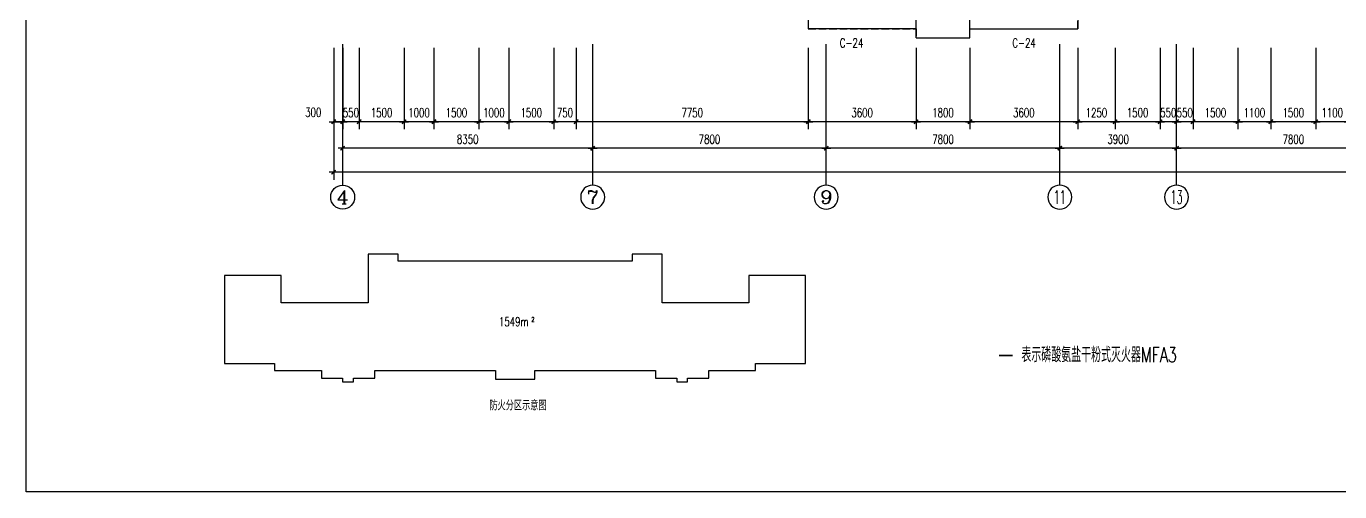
# Model space of a CAD drawing. Extents: x 816818 to 2098601, y 59070 to 390605.
# Drawn here: x 978483 to 1022350, y 138712 to 154240 of the extents above; entities that cross this region are included whole.
import ezdxf
from ezdxf.enums import TextEntityAlignment as Align

# ---------------------------------------------------------------- set-up
doc = ezdxf.new("R2010")
doc.units = 0
doc.header["$LTSCALE"] = 1000
doc.header["$MEASUREMENT"] = 0
doc.linetypes.add('DASH', pattern=[0.35, 0.25, -0.1])
doc.layers.get('0').update_dxf_attribs({"linetype": 'CONTINUOUS'})
doc.layers.get('DEFPOINTS').update_dxf_attribs({"linetype": 'CONTINUOUS'})
for name, color, linetype in [('AXIS', 3, 'CONTINUOUS'), ('AXIS_TEXT', 7, 'CONTINUOUS'), ('MCB', 30, 'CONTINUOUS'), ('PUB_TEXT', 7, 'CONTINUOUS'), ('WALL', 255, 'CONTINUOUS'), ('WINDOW', 2, 'CONTINUOUS'), ('和面积', 6, 'DASH')]:
    doc.layers.add(name, color=color, linetype=linetype)
doc.styles.add('_HZTXT', font='romans.shx', dxfattribs={"width": 0.7, "bigfont": 'z.shx'})
doc.styles.add('COMPLEX', font='COMPLEX')
doc.styles.add('DIM_FONT', font='SIMPLEX.shx', dxfattribs={"width": 0.7})
doc.styles.add('HZ', font='romans.shx', dxfattribs={"bigfont": 'z.shx'})
doc.styles.add('Z', font='romans', dxfattribs={"width": 0.8, "bigfont": 'z'})
doc.dimstyles.new('AXIS', dxfattribs={"dimtxt": 300, "dimasz": 1, "dimexe": 250, "dimexo": 300, "dimgap": 150, "dimtad": 1, "dimdec": 0, "dimzin": 0, "dimdsep": 46, "dimtxsty": 'DIM_FONT', "dimblk": '_DIMX', "dimcen": 2.5, "dimse1": 1, "dimse2": 1, "dimclrt": 7, "dimadec": 0, "dimazin": 0, "dimtfac": 1, "dimtdec": 0, "dimtix": 1, "dimtmove": 2, "dimatfit": 3, "dimldrblk": '_DIMX', "dimfxl": 1, "dimarcsym": 0})
doc.dimstyles.new('DIMA', dxfattribs={"dimtxt": 300, "dimasz": 1, "dimexe": 250, "dimexo": 300, "dimgap": 150, "dimtad": 1, "dimdec": 0, "dimzin": 0, "dimdsep": 46, "dimtxsty": 'DIM_FONT', "dimblk": '_DIMX', "dimcen": 2.5, "dimse1": 1, "dimclrt": 7, "dimadec": 0, "dimazin": 0, "dimtfac": 1, "dimtdec": 0, "dimtix": 1, "dimtmove": 2, "dimatfit": 3, "dimldrblk": '_DIMX', "dimfxl": 1, "dimarcsym": 0})
doc.dimstyles.new('DIMB', dxfattribs={"dimtxt": 300, "dimasz": 1, "dimexe": 250, "dimexo": 300, "dimgap": 150, "dimtad": 1, "dimdec": 0, "dimzin": 0, "dimdsep": 46, "dimtxsty": 'DIM_FONT', "dimblk": '_DIMX', "dimcen": 2.5, "dimse2": 1, "dimclrt": 7, "dimadec": 0, "dimazin": 0, "dimtfac": 1, "dimtdec": 0, "dimtix": 1, "dimtmove": 2, "dimatfit": 3, "dimldrblk": '_DIMX', "dimfxl": 1, "dimarcsym": 0})
doc.dimstyles.new('DIMN', dxfattribs={"dimtxt": 300, "dimasz": 1, "dimexe": 250, "dimexo": 300, "dimgap": 150, "dimtad": 1, "dimdec": 0, "dimzin": 0, "dimdsep": 46, "dimtxsty": 'DIM_FONT', "dimblk": '_DIMX', "dimcen": 2.5, "dimclrt": 7, "dimadec": 0, "dimazin": 0, "dimtfac": 1, "dimtdec": 0, "dimtix": 1, "dimtmove": 2, "dimatfit": 3, "dimldrblk": '_DIMX', "dimfxl": 1, "dimarcsym": 0})

# ---------------------------------------------------------------- blocks, each defined once
blk = doc.blocks.new('_AXISO')
blk.add_circle((0, 0), 0.5)
at = {"layer": 'AXIS_TEXT', "style": 'COMPLEX', "width": 1.041667}
blk.add_attdef('A', text='', height=0.56, dxfattribs=at).set_placement((-0.25, -0.28), (0.25, -0.28), align=Align.FIT)
blk = doc.blocks.new('_DIMX')
blk.add_line((-150, 0), (150, 0))
at = {"const_width": 50}
blk.add_lwpolyline([(-70, -70), (70, 70)], dxfattribs=at)
blk = doc.blocks.new('*D1100')
at = {"layer": 'AXIS', "color": 0, "lineweight": -2}
blk.add_line((1024700, 150171), (1016902, 150171), dxfattribs=at)
at = {"layer": 'DEFPOINTS', "color": 0}
for p in [(1016901, 153645), (1024701, 153645), (1016901, 150171)]:
    blk.add_point(p, dxfattribs=at)
at = {"layer": 'AXIS', "color": 0, "lineweight": -2, "rotation": 180}
blk.add_blockref('_DIMX', (1016901, 150171), dxfattribs=at)
at = {"layer": 'AXIS', "color": 0, "lineweight": -2}
blk.add_blockref('_DIMX', (1024701, 150171), dxfattribs=at)
at = {"layer": 'AXIS', "color": 7, "insert": (1020801, 150471), "char_height": 300, "attachment_point": 5, "style": 'DIM_FONT'}
blk.add_mtext('7800', dxfattribs=at)
blk = doc.blocks.new('*D1101')
at = {"layer": 'AXIS', "color": 0, "lineweight": -2}
blk.add_line((1016900, 150171), (1013002, 150171), dxfattribs=at)
at = {"layer": 'DEFPOINTS', "color": 0}
for p in [(1013001, 153645), (1016901, 153645), (1013001, 150171)]:
    blk.add_point(p, dxfattribs=at)
at = {"layer": 'AXIS', "color": 0, "lineweight": -2, "rotation": 180}
blk.add_blockref('_DIMX', (1013001, 150171), dxfattribs=at)
at = {"layer": 'AXIS', "color": 0, "lineweight": -2}
blk.add_blockref('_DIMX', (1016901, 150171), dxfattribs=at)
at = {"layer": 'AXIS', "color": 7, "insert": (1014951, 150471), "char_height": 300, "attachment_point": 5, "style": 'DIM_FONT'}
blk.add_mtext('3900', dxfattribs=at)
blk = doc.blocks.new('*D1102')
at = {"layer": 'AXIS', "color": 0, "lineweight": -2}
blk.add_line((1013000, 150171), (1005202, 150171), dxfattribs=at)
at = {"layer": 'DEFPOINTS', "color": 0}
for p in [(1005201, 153645), (1013001, 153645), (1005201, 150171)]:
    blk.add_point(p, dxfattribs=at)
at = {"layer": 'AXIS', "color": 0, "lineweight": -2, "rotation": 180}
blk.add_blockref('_DIMX', (1005201, 150171), dxfattribs=at)
at = {"layer": 'AXIS', "color": 0, "lineweight": -2}
blk.add_blockref('_DIMX', (1013001, 150171), dxfattribs=at)
at = {"layer": 'AXIS', "color": 7, "insert": (1009101, 150471), "char_height": 300, "attachment_point": 5, "style": 'DIM_FONT'}
blk.add_mtext('7800', dxfattribs=at)
blk = doc.blocks.new('*D1103')
at = {"layer": 'AXIS', "color": 0, "lineweight": -2}
blk.add_line((1005200, 150171), (997402, 150171), dxfattribs=at)
at = {"layer": 'DEFPOINTS', "color": 0}
for p in [(997401, 153645), (1005201, 153645), (997401, 150171)]:
    blk.add_point(p, dxfattribs=at)
at = {"layer": 'AXIS', "color": 0, "lineweight": -2, "rotation": 180}
blk.add_blockref('_DIMX', (997401, 150171), dxfattribs=at)
at = {"layer": 'AXIS', "color": 0, "lineweight": -2}
blk.add_blockref('_DIMX', (1005201, 150171), dxfattribs=at)
at = {"layer": 'AXIS', "color": 7, "insert": (1001301, 150471), "char_height": 300, "attachment_point": 5, "style": 'DIM_FONT'}
blk.add_mtext('7800', dxfattribs=at)
blk = doc.blocks.new('*D1104')
at = {"layer": 'AXIS', "color": 0, "lineweight": -2}
blk.add_line((997400, 150171), (989052, 150171), dxfattribs=at)
at = {"layer": 'DEFPOINTS', "color": 0}
for p in [(989051, 153645), (997401, 153645), (989051, 150171)]:
    blk.add_point(p, dxfattribs=at)
at = {"layer": 'AXIS', "color": 0, "lineweight": -2, "rotation": 180}
blk.add_blockref('_DIMX', (989051, 150171), dxfattribs=at)
at = {"layer": 'AXIS', "color": 0, "lineweight": -2}
blk.add_blockref('_DIMX', (997401, 150171), dxfattribs=at)
at = {"layer": 'AXIS', "color": 7, "insert": (993226, 150471), "char_height": 300, "attachment_point": 5, "style": 'DIM_FONT'}
blk.add_mtext('8350', dxfattribs=at)
blk = doc.blocks.new('*D1105')
at = {"layer": 'AXIS', "color": 0, "lineweight": -2}
for p, q in [((988750, 153345), (988750, 149121)), ((1085250, 153345), (1085250, 149121)), ((1085249, 149371), (988751, 149371))]:
    blk.add_line(p, q, dxfattribs=at)
at = {"layer": 'DEFPOINTS', "color": 0}
for p in [(988750, 153645), (1085250, 153645), (988750, 149371)]:
    blk.add_point(p, dxfattribs=at)
at = {"layer": 'AXIS', "color": 0, "lineweight": -2, "rotation": 180}
blk.add_blockref('_DIMX', (988750, 149371), dxfattribs=at)
at = {"layer": 'AXIS', "color": 0, "lineweight": -2}
blk.add_blockref('_DIMX', (1085250, 149371), dxfattribs=at)
at = {"layer": 'AXIS', "color": 7, "insert": (1037000, 149671), "char_height": 300, "attachment_point": 5, "style": 'DIM_FONT'}
blk.add_mtext('96500', dxfattribs=at)
blk = doc.blocks.new('*D1108')
at = {"layer": 'AXIS', "color": 0, "lineweight": -2}
for p, q in [((1010000, 153522), (1010000, 150807)), ((1013601, 153522), (1013601, 150807)), ((1013600, 151057), (1010001, 151057))]:
    blk.add_line(p, q, dxfattribs=at)
at = {"layer": 'DEFPOINTS', "color": 0}
for p in [(1010000, 153822), (1013601, 153822), (1010000, 151057)]:
    blk.add_point(p, dxfattribs=at)
at = {"layer": 'AXIS', "color": 0, "lineweight": -2, "rotation": 180}
blk.add_blockref('_DIMX', (1010000, 151057), dxfattribs=at)
at = {"layer": 'AXIS', "color": 0, "lineweight": -2}
blk.add_blockref('_DIMX', (1013601, 151057), dxfattribs=at)
at = {"layer": 'AXIS', "color": 7, "insert": (1011800, 151357), "char_height": 300, "attachment_point": 5, "style": 'DIM_FONT'}
blk.add_mtext('3600', dxfattribs=at)
blk = doc.blocks.new('*D1109')
at = {"layer": 'AXIS', "color": 0, "lineweight": -2}
for p, q in [((1008200, 153522), (1008200, 150807)), ((1010000, 153522), (1010000, 150807)), ((1009999, 151057), (1008201, 151057))]:
    blk.add_line(p, q, dxfattribs=at)
at = {"layer": 'DEFPOINTS', "color": 0}
for p in [(1008200, 153822), (1010000, 153822), (1008200, 151057)]:
    blk.add_point(p, dxfattribs=at)
at = {"layer": 'AXIS', "color": 0, "lineweight": -2, "rotation": 180}
blk.add_blockref('_DIMX', (1008200, 151057), dxfattribs=at)
at = {"layer": 'AXIS', "color": 0, "lineweight": -2}
blk.add_blockref('_DIMX', (1010000, 151057), dxfattribs=at)
at = {"layer": 'AXIS', "color": 7, "insert": (1009100, 151357), "char_height": 300, "attachment_point": 5, "style": 'DIM_FONT'}
blk.add_mtext('1800', dxfattribs=at)
blk = doc.blocks.new('*D1110')
at = {"layer": 'AXIS', "color": 0, "lineweight": -2}
for p, q in [((1004600, 153522), (1004600, 150807)), ((1008200, 153522), (1008200, 150807)), ((1008199, 151057), (1004601, 151057))]:
    blk.add_line(p, q, dxfattribs=at)
at = {"layer": 'DEFPOINTS', "color": 0}
for p in [(1004600, 153822), (1008200, 153822), (1004600, 151057)]:
    blk.add_point(p, dxfattribs=at)
at = {"layer": 'AXIS', "color": 0, "lineweight": -2, "rotation": 180}
blk.add_blockref('_DIMX', (1004600, 151057), dxfattribs=at)
at = {"layer": 'AXIS', "color": 0, "lineweight": -2}
blk.add_blockref('_DIMX', (1008200, 151057), dxfattribs=at)
at = {"layer": 'AXIS', "color": 7, "insert": (1006400, 151357), "char_height": 300, "attachment_point": 5, "style": 'DIM_FONT'}
blk.add_mtext('3600', dxfattribs=at)
blk = doc.blocks.new('*D1111')
at = {"layer": 'AXIS', "color": 0, "lineweight": -2}
for p, q in [((996100, 153522), (996100, 150807)), ((996850, 153522), (996850, 150807)), ((996099, 151057), (996098, 151057)), ((996850, 151057), (996100, 151057)), ((996851, 151057), (996852, 151057))]:
    blk.add_line(p, q, dxfattribs=at)
at = {"layer": 'DEFPOINTS', "color": 0}
for p in [(996100, 153822), (996850, 153822), (996100, 151057)]:
    blk.add_point(p, dxfattribs=at)
at = {"layer": 'AXIS', "color": 0, "lineweight": -2}
blk.add_blockref('_DIMX', (996100, 151057), dxfattribs=at)
at = {"layer": 'AXIS', "color": 0, "lineweight": -2, "rotation": 180}
blk.add_blockref('_DIMX', (996850, 151057), dxfattribs=at)
at = {"layer": 'AXIS', "color": 7, "insert": (996475, 151357), "char_height": 300, "attachment_point": 5, "style": 'DIM_FONT'}
blk.add_mtext('750', dxfattribs=at)
blk = doc.blocks.new('*D1112')
at = {"layer": 'AXIS', "color": 0, "lineweight": -2}
for p, q in [((989601, 153522), (989601, 150807)), ((991100, 153522), (991100, 150807)), ((991099, 151057), (989602, 151057))]:
    blk.add_line(p, q, dxfattribs=at)
at = {"layer": 'DEFPOINTS', "color": 0}
for p in [(989601, 153822), (991100, 153822), (989601, 151057)]:
    blk.add_point(p, dxfattribs=at)
at = {"layer": 'AXIS', "color": 0, "lineweight": -2, "rotation": 180}
blk.add_blockref('_DIMX', (989601, 151057), dxfattribs=at)
at = {"layer": 'AXIS', "color": 0, "lineweight": -2}
blk.add_blockref('_DIMX', (991100, 151057), dxfattribs=at)
at = {"layer": 'AXIS', "color": 7, "insert": (990350, 151357), "char_height": 300, "attachment_point": 5, "style": 'DIM_FONT'}
blk.add_mtext('1500', dxfattribs=at)
blk = doc.blocks.new('*D1113')
at = {"layer": 'AXIS', "color": 0, "lineweight": -2}
for p, q in [((989051, 153522), (989051, 150807)), ((989601, 153522), (989601, 150807)), ((989050, 151057), (989049, 151057)), ((989601, 151057), (989051, 151057)), ((989602, 151057), (989603, 151057))]:
    blk.add_line(p, q, dxfattribs=at)
at = {"layer": 'DEFPOINTS', "color": 0}
for p in [(989051, 153822), (989601, 153822), (989051, 151057)]:
    blk.add_point(p, dxfattribs=at)
at = {"layer": 'AXIS', "color": 0, "lineweight": -2}
blk.add_blockref('_DIMX', (989051, 151057), dxfattribs=at)
at = {"layer": 'AXIS', "color": 0, "lineweight": -2, "rotation": 180}
blk.add_blockref('_DIMX', (989601, 151057), dxfattribs=at)
at = {"layer": 'AXIS', "color": 7, "insert": (989326, 151357), "char_height": 300, "attachment_point": 5, "style": 'DIM_FONT'}
blk.add_mtext('550', dxfattribs=at)
blk = doc.blocks.new('*D1115')
at = {"layer": 'AXIS', "color": 0, "lineweight": -2}
for p, q in [((996850, 153522), (996850, 150807)), ((1004600, 153522), (1004600, 150807)), ((1004599, 151057), (996851, 151057))]:
    blk.add_line(p, q, dxfattribs=at)
at = {"layer": 'DEFPOINTS', "color": 0}
for p in [(996850, 153822), (1004600, 153822), (996850, 151057)]:
    blk.add_point(p, dxfattribs=at)
at = {"layer": 'AXIS', "color": 0, "lineweight": -2, "rotation": 180}
blk.add_blockref('_DIMX', (996850, 151057), dxfattribs=at)
at = {"layer": 'AXIS', "color": 0, "lineweight": -2}
blk.add_blockref('_DIMX', (1004600, 151057), dxfattribs=at)
at = {"layer": 'AXIS', "color": 7, "insert": (1000725, 151357), "char_height": 300, "attachment_point": 5, "style": 'DIM_FONT'}
blk.add_mtext('7750', dxfattribs=at)
blk = doc.blocks.new('*D1130')
at = {"layer": 'AXIS', "color": 0, "lineweight": -2}
for p, q in [((989050, 153522), (989050, 150807)), ((989600, 153522), (989600, 150807)), ((989049, 151057), (989048, 151057)), ((989600, 151057), (989050, 151057)), ((989601, 151057), (989602, 151057))]:
    blk.add_line(p, q, dxfattribs=at)
at = {"layer": 'DEFPOINTS', "color": 0}
for p in [(989050, 153822), (989600, 153822), (989050, 151057)]:
    blk.add_point(p, dxfattribs=at)
at = {"layer": 'AXIS', "color": 0, "lineweight": -2}
blk.add_blockref('_DIMX', (989050, 151057), dxfattribs=at)
at = {"layer": 'AXIS', "color": 0, "lineweight": -2, "rotation": 180}
blk.add_blockref('_DIMX', (989600, 151057), dxfattribs=at)
at = {"layer": 'AXIS', "color": 7, "insert": (989325, 151357), "char_height": 300, "attachment_point": 5, "style": 'DIM_FONT'}
blk.add_mtext('550', dxfattribs=at)
blk = doc.blocks.new('*D1131')
at = {"layer": 'AXIS', "color": 0, "lineweight": -2}
for p, q in [((988750, 153522), (988750, 150807)), ((989050, 153522), (989050, 150807)), ((988749, 151057), (988748, 151057)), ((989050, 151057), (988750, 151057)), ((989051, 151057), (989052, 151057))]:
    blk.add_line(p, q, dxfattribs=at)
at = {"layer": 'DEFPOINTS', "color": 0}
for p in [(988750, 153822), (989050, 153822), (988750, 151057)]:
    blk.add_point(p, dxfattribs=at)
at = {"layer": 'AXIS', "color": 0, "lineweight": -2}
blk.add_blockref('_DIMX', (988750, 151057), dxfattribs=at)
at = {"layer": 'AXIS', "color": 0, "lineweight": -2, "rotation": 180}
blk.add_blockref('_DIMX', (989050, 151057), dxfattribs=at)
at = {"layer": 'AXIS', "color": 7, "insert": (988068, 151370), "char_height": 300, "attachment_point": 5, "style": 'DIM_FONT'}
blk.add_mtext('300', dxfattribs=at)
blk = doc.blocks.new('*D1141')
at = {"layer": 'AXIS', "color": 0, "lineweight": -2}
for p, q in [((991100, 153522), (991100, 150807)), ((992100, 153522), (992100, 150807)), ((992099, 151057), (991101, 151057))]:
    blk.add_line(p, q, dxfattribs=at)
at = {"layer": 'DEFPOINTS', "color": 0}
for p in [(991100, 153822), (992100, 153822), (991100, 151057)]:
    blk.add_point(p, dxfattribs=at)
at = {"layer": 'AXIS', "color": 0, "lineweight": -2, "rotation": 180}
blk.add_blockref('_DIMX', (991100, 151057), dxfattribs=at)
at = {"layer": 'AXIS', "color": 0, "lineweight": -2}
blk.add_blockref('_DIMX', (992100, 151057), dxfattribs=at)
at = {"layer": 'AXIS', "color": 7, "insert": (991600, 151357), "char_height": 300, "attachment_point": 5, "style": 'DIM_FONT'}
blk.add_mtext('1000', dxfattribs=at)
blk = doc.blocks.new('*D1142')
at = {"layer": 'AXIS', "color": 0, "lineweight": -2}
for p, q in [((992100, 153522), (992100, 150807)), ((993600, 153522), (993600, 150807)), ((993599, 151057), (992101, 151057))]:
    blk.add_line(p, q, dxfattribs=at)
at = {"layer": 'DEFPOINTS', "color": 0}
for p in [(992100, 153822), (993600, 153822), (992100, 151057)]:
    blk.add_point(p, dxfattribs=at)
at = {"layer": 'AXIS', "color": 0, "lineweight": -2, "rotation": 180}
blk.add_blockref('_DIMX', (992100, 151057), dxfattribs=at)
at = {"layer": 'AXIS', "color": 0, "lineweight": -2}
blk.add_blockref('_DIMX', (993600, 151057), dxfattribs=at)
at = {"layer": 'AXIS', "color": 7, "insert": (992850, 151357), "char_height": 300, "attachment_point": 5, "style": 'DIM_FONT'}
blk.add_mtext('1500', dxfattribs=at)
blk = doc.blocks.new('*D1143')
at = {"layer": 'AXIS', "color": 0, "lineweight": -2}
for p, q in [((993600, 153522), (993600, 150807)), ((994600, 153522), (994600, 150807)), ((994599, 151057), (993601, 151057))]:
    blk.add_line(p, q, dxfattribs=at)
at = {"layer": 'DEFPOINTS', "color": 0}
for p in [(993600, 153822), (994600, 153822), (993600, 151057)]:
    blk.add_point(p, dxfattribs=at)
at = {"layer": 'AXIS', "color": 0, "lineweight": -2, "rotation": 180}
blk.add_blockref('_DIMX', (993600, 151057), dxfattribs=at)
at = {"layer": 'AXIS', "color": 0, "lineweight": -2}
blk.add_blockref('_DIMX', (994600, 151057), dxfattribs=at)
at = {"layer": 'AXIS', "color": 7, "insert": (994100, 151357), "char_height": 300, "attachment_point": 5, "style": 'DIM_FONT'}
blk.add_mtext('1000', dxfattribs=at)
blk = doc.blocks.new('*D1144')
at = {"layer": 'AXIS', "color": 0, "lineweight": -2}
for p, q in [((994600, 153522), (994600, 150807)), ((996100, 153522), (996100, 150807)), ((996099, 151057), (994601, 151057))]:
    blk.add_line(p, q, dxfattribs=at)
at = {"layer": 'DEFPOINTS', "color": 0}
for p in [(994600, 153822), (996100, 153822), (994600, 151057)]:
    blk.add_point(p, dxfattribs=at)
at = {"layer": 'AXIS', "color": 0, "lineweight": -2, "rotation": 180}
blk.add_blockref('_DIMX', (994600, 151057), dxfattribs=at)
at = {"layer": 'AXIS', "color": 0, "lineweight": -2}
blk.add_blockref('_DIMX', (996100, 151057), dxfattribs=at)
at = {"layer": 'AXIS', "color": 7, "insert": (995350, 151357), "char_height": 300, "attachment_point": 5, "style": 'DIM_FONT'}
blk.add_mtext('1500', dxfattribs=at)
blk = doc.blocks.new('*D1145')
at = {"layer": 'AXIS', "color": 0, "lineweight": -2}
for p, q in [((1013601, 153522), (1013601, 150807)), ((1014850, 153522), (1014850, 150807)), ((1014849, 151057), (1013602, 151057))]:
    blk.add_line(p, q, dxfattribs=at)
at = {"layer": 'DEFPOINTS', "color": 0}
for p in [(1013601, 153822), (1014850, 153822), (1013601, 151057)]:
    blk.add_point(p, dxfattribs=at)
at = {"layer": 'AXIS', "color": 0, "lineweight": -2, "rotation": 180}
blk.add_blockref('_DIMX', (1013601, 151057), dxfattribs=at)
at = {"layer": 'AXIS', "color": 0, "lineweight": -2}
blk.add_blockref('_DIMX', (1014850, 151057), dxfattribs=at)
at = {"layer": 'AXIS', "color": 7, "insert": (1014225, 151357), "char_height": 300, "attachment_point": 5, "style": 'DIM_FONT'}
blk.add_mtext('1250', dxfattribs=at)
blk = doc.blocks.new('*D1146')
at = {"layer": 'AXIS', "color": 0, "lineweight": -2}
for p, q in [((1014850, 153522), (1014850, 150807)), ((1016350, 153522), (1016350, 150807)), ((1016349, 151057), (1014851, 151057))]:
    blk.add_line(p, q, dxfattribs=at)
at = {"layer": 'DEFPOINTS', "color": 0}
for p in [(1014850, 153822), (1016350, 153822), (1014850, 151057)]:
    blk.add_point(p, dxfattribs=at)
at = {"layer": 'AXIS', "color": 0, "lineweight": -2, "rotation": 180}
blk.add_blockref('_DIMX', (1014850, 151057), dxfattribs=at)
at = {"layer": 'AXIS', "color": 0, "lineweight": -2}
blk.add_blockref('_DIMX', (1016350, 151057), dxfattribs=at)
at = {"layer": 'AXIS', "color": 7, "insert": (1015600, 151357), "char_height": 300, "attachment_point": 5, "style": 'DIM_FONT'}
blk.add_mtext('1500', dxfattribs=at)
blk = doc.blocks.new('*D1147')
at = {"layer": 'AXIS', "color": 0, "lineweight": -2}
for p, q in [((1017450, 153522), (1017450, 150807)), ((1016900, 151057), (1016899, 151057)), ((1017450, 151057), (1016901, 151057)), ((1017451, 151057), (1017452, 151057))]:
    blk.add_line(p, q, dxfattribs=at)
at = {"layer": 'DEFPOINTS', "color": 0}
for p in [(1016901, 153822), (1017450, 153822), (1016901, 151057)]:
    blk.add_point(p, dxfattribs=at)
at = {"layer": 'AXIS', "color": 0, "lineweight": -2}
blk.add_blockref('_DIMX', (1016901, 151057), dxfattribs=at)
at = {"layer": 'AXIS', "color": 0, "lineweight": -2, "rotation": 180}
blk.add_blockref('_DIMX', (1017450, 151057), dxfattribs=at)
at = {"layer": 'AXIS', "color": 7, "insert": (1017175, 151357), "char_height": 300, "attachment_point": 5, "style": 'DIM_FONT'}
blk.add_mtext('550', dxfattribs=at)
blk = doc.blocks.new('*D1148')
at = {"layer": 'AXIS', "color": 0, "lineweight": -2}
for p, q in [((1017450, 153522), (1017450, 150807)), ((1018950, 153522), (1018950, 150807)), ((1018949, 151057), (1017451, 151057))]:
    blk.add_line(p, q, dxfattribs=at)
at = {"layer": 'DEFPOINTS', "color": 0}
for p in [(1017450, 153822), (1018950, 153822), (1017450, 151057)]:
    blk.add_point(p, dxfattribs=at)
at = {"layer": 'AXIS', "color": 0, "lineweight": -2, "rotation": 180}
blk.add_blockref('_DIMX', (1017450, 151057), dxfattribs=at)
at = {"layer": 'AXIS', "color": 0, "lineweight": -2}
blk.add_blockref('_DIMX', (1018950, 151057), dxfattribs=at)
at = {"layer": 'AXIS', "color": 7, "insert": (1018200, 151357), "char_height": 300, "attachment_point": 5, "style": 'DIM_FONT'}
blk.add_mtext('1500', dxfattribs=at)
blk = doc.blocks.new('*D1149')
at = {"layer": 'AXIS', "color": 0, "lineweight": -2}
for p, q in [((1018950, 153522), (1018950, 150807)), ((1020050, 153522), (1020050, 150807)), ((1020049, 151057), (1018951, 151057))]:
    blk.add_line(p, q, dxfattribs=at)
at = {"layer": 'DEFPOINTS', "color": 0}
for p in [(1018950, 153822), (1020050, 153822), (1018950, 151057)]:
    blk.add_point(p, dxfattribs=at)
at = {"layer": 'AXIS', "color": 0, "lineweight": -2, "rotation": 180}
blk.add_blockref('_DIMX', (1018950, 151057), dxfattribs=at)
at = {"layer": 'AXIS', "color": 0, "lineweight": -2}
blk.add_blockref('_DIMX', (1020050, 151057), dxfattribs=at)
at = {"layer": 'AXIS', "color": 7, "insert": (1019500, 151357), "char_height": 300, "attachment_point": 5, "style": 'DIM_FONT'}
blk.add_mtext('1100', dxfattribs=at)
blk = doc.blocks.new('*D1150')
at = {"layer": 'AXIS', "color": 0, "lineweight": -2}
for p, q in [((1021550, 153522), (1021550, 150807)), ((1022650, 153522), (1022650, 150807)), ((1022649, 151057), (1021551, 151057))]:
    blk.add_line(p, q, dxfattribs=at)
at = {"layer": 'DEFPOINTS', "color": 0}
for p in [(1021550, 153822), (1022650, 153822), (1021550, 151057)]:
    blk.add_point(p, dxfattribs=at)
at = {"layer": 'AXIS', "color": 0, "lineweight": -2, "rotation": 180}
blk.add_blockref('_DIMX', (1021550, 151057), dxfattribs=at)
at = {"layer": 'AXIS', "color": 0, "lineweight": -2}
blk.add_blockref('_DIMX', (1022650, 151057), dxfattribs=at)
at = {"layer": 'AXIS', "color": 7, "insert": (1022100, 151357), "char_height": 300, "attachment_point": 5, "style": 'DIM_FONT'}
blk.add_mtext('1100', dxfattribs=at)
blk = doc.blocks.new('*D1151')
at = {"layer": 'AXIS', "color": 0, "lineweight": -2}
for p, q in [((1016350, 153522), (1016350, 150807)), ((1016349, 151057), (1016348, 151057)), ((1016901, 151057), (1016350, 151057)), ((1016902, 151057), (1016903, 151057))]:
    blk.add_line(p, q, dxfattribs=at)
at = {"layer": 'DEFPOINTS', "color": 0}
for p in [(1016350, 153822), (1016901, 153822), (1016350, 151057)]:
    blk.add_point(p, dxfattribs=at)
at = {"layer": 'AXIS', "color": 0, "lineweight": -2}
blk.add_blockref('_DIMX', (1016350, 151057), dxfattribs=at)
at = {"layer": 'AXIS', "color": 0, "lineweight": -2, "rotation": 180}
blk.add_blockref('_DIMX', (1016901, 151057), dxfattribs=at)
at = {"layer": 'AXIS', "color": 7, "insert": (1016625, 151357), "char_height": 300, "attachment_point": 5, "style": 'DIM_FONT'}
blk.add_mtext('550', dxfattribs=at)
blk = doc.blocks.new('*D1152')
at = {"layer": 'AXIS', "color": 0, "lineweight": -2}
for p, q in [((1020050, 153522), (1020050, 150807)), ((1021550, 153522), (1021550, 150807)), ((1021549, 151057), (1020051, 151057))]:
    blk.add_line(p, q, dxfattribs=at)
at = {"layer": 'DEFPOINTS', "color": 0}
for p in [(1020050, 153822), (1021550, 153822), (1020050, 151057)]:
    blk.add_point(p, dxfattribs=at)
at = {"layer": 'AXIS', "color": 0, "lineweight": -2, "rotation": 180}
blk.add_blockref('_DIMX', (1020050, 151057), dxfattribs=at)
at = {"layer": 'AXIS', "color": 0, "lineweight": -2}
blk.add_blockref('_DIMX', (1021550, 151057), dxfattribs=at)
at = {"layer": 'AXIS', "color": 7, "insert": (1020800, 151357), "char_height": 300, "attachment_point": 5, "style": 'DIM_FONT'}
blk.add_mtext('1500', dxfattribs=at)

msp = doc.modelspace()

# ---------------------------------------------------------------- linework, layer by layer
at = {"layer": 'AXIS'}
for p, q in [((989050.2, 148941.6), (989050.2, 153645.1)), ((989050.5, 148941.6), (989050.5, 153645.1)), ((997400.5, 148941.6), (997400.5, 153645.1)), ((1005200.5, 148941.6), (1005200.5, 153645.1)), ((1013000.5, 148941.6), (1013000.5, 153645.1)), ((1016900.5, 148941.6), (1016900.5, 153645.1))]:
    msp.add_line(p, q, dxfattribs=at)
at = {"layer": 'MCB'}
msp.add_lwpolyline([(978483, 185234.9), (1095252.8, 185234.9), (1095252.8, 138712.1), (978483, 138712.1)], close=True, dxfattribs=at)
at = {"layer": 'PUB_TEXT', "const_width": 50}
msp.add_lwpolyline([(1010974, 143255.9), (1011426.9, 143255.9)], dxfattribs=at)
at = {"layer": 'WALL'}
for p, q in [((1008200.4, 153859.4), (1008200.4, 154509.4)), ((1010000.4, 153859.4), (1010000.4, 154509.4)), ((1008200.4, 153859.4), (1010000.4, 153859.4))]:
    msp.add_line(p, q, dxfattribs=at)
msp.add_lwpolyline([(1004509, 145920.5), (1002619, 145920.5), (1002619, 145010.5), (999719, 145010.5), (999719, 146640.5), (998719, 146640.5), (998719, 146400.5), (990909, 146400.5), (990909, 146640.5), (989899, 146640.5), (989899, 145010.5), (986999, 145010.5), (986999, 145920.5), (985109, 145920.5), (985109, 142990.5), (986779, 142990.5), (986779, 142750.5), (988339, 142750.5), (988339, 142500.5), (989049, 142500.5), (989049, 142380.5), (989409, 142380.5), (989409, 142500.5), (990119, 142500.5), (990119, 142750.5), (994149, 142750.5), (994149, 142470.5), (995469, 142470.5), (995469, 142750.5), (999499, 142750.5), (999499, 142500.5), (1000209, 142500.5), (1000209, 142380.5), (1000569, 142380.5), (1000569, 142500.5), (1001279, 142500.5), (1001279, 142750.5), (1002839, 142750.5), (1002839, 142990.5), (1004509, 142990.5)], close=True, dxfattribs=at)
at = {"layer": 'WINDOW'}
for p, q in [((1004600.2, 154509.4), (1004600.2, 154159.4)), ((1013600.6, 154509.4), (1013600.6, 154159.4)), ((1008200.4, 154159.4), (1004600.2, 154159.4)), ((1010000.4, 154159.4), (1013600.6, 154159.4))]:
    msp.add_line(p, q, dxfattribs=at)
at = {"layer": '和面积'}
msp.add_lwpolyline([(1056700.4, 173609.4), (1017300.4, 173609.4), (1017300.4, 174809.4), (1012450.2, 174809.4), (1012450.2, 166659.4), (997950.4, 166659.4), (997950.4, 171209.4), (988500.4, 171209.4), (988500.4, 156559.4), (996850.4, 156559.4), (996850.4, 155359.4), (1004600.4, 155359.4), (1004600.2, 154159.4), (1008200.4, 154159.4), (1008200.4, 153859.4), (1010000.4, 153859.4), (1010000.4, 154159.4), (1013600.6, 154159.4), (1013600.4, 155359.4), (1033700.4, 155359.4)], dxfattribs=at)

# ---------------------------------------------------------------- block references
at = {"layer": 'AXIS'}
ref = msp.add_blockref('_AXISO', (989050.5, 148541.6), dxfattribs=dict(at, xscale=800, yscale=800, zscale=800))
ref.add_attrib('A', '4', dxfattribs={"layer": 'AXIS_TEXT', "height": 448, "style": 'COMPLEX', "width": 1.171875}).set_placement((988850.5, 148317.6), (989250.5, 148317.6), align=Align.FIT)
ref = msp.add_blockref('_AXISO', (997400.5, 148541.6), dxfattribs=dict(at, xscale=-800, yscale=800, zscale=800, rotation=180))
ref.add_attrib('A', '7', dxfattribs={"layer": 'AXIS_TEXT', "height": 448, "style": 'COMPLEX', "width": 1.339286}).set_placement((997200.5, 148317.6), (997600.5, 148317.6), align=Align.FIT)
ref = msp.add_blockref('_AXISO', (1005200.5, 148541.6), dxfattribs=dict(at, xscale=-800, yscale=800, zscale=800, rotation=180))
ref.add_attrib('A', '9', dxfattribs={"layer": 'AXIS_TEXT', "height": 448, "style": 'COMPLEX', "width": 1.339286}).set_placement((1005000.5, 148317.6), (1005400.5, 148317.6), align=Align.FIT)
ref = msp.add_blockref('_AXISO', (1013000.5, 148541.6), dxfattribs=dict(at, xscale=-800, yscale=800, zscale=800, rotation=180))
ref.add_attrib('A', '11', dxfattribs={"layer": 'AXIS_TEXT', "height": 448, "style": 'COMPLEX', "width": 0.78125}).set_placement((1012800.5, 148317.6), (1013200.5, 148317.6), align=Align.FIT)
ref = msp.add_blockref('_AXISO', (1016900.5, 148541.6), dxfattribs=dict(at, xscale=-800, yscale=800, zscale=800, rotation=180))
ref.add_attrib('A', '13', dxfattribs={"layer": 'AXIS_TEXT', "height": 448, "style": 'COMPLEX', "width": 0.646552}).set_placement((1016700.5, 148317.6), (1017100.5, 148317.6), align=Align.FIT)

# ---------------------------------------------------------------- texts
at = {"layer": 'MCB', "style": 'Z', "width": 0.7}
for p in [(1005654, 153534.1), (1011417.1, 153534.1)]:
    msp.add_text('C-24', height=300, dxfattribs=at).set_placement(p)
at = {"layer": 'PUB_TEXT', "style": 'DIM_FONT', "width": 0.7}
msp.add_text('1549m', height=300, dxfattribs=at).set_placement((995260.6, 144383.3), align=Align.MIDDLE_RIGHT)
at = {"layer": 'PUB_TEXT', "width": 0.7}
for s, height, style, p in [(' 2', 150, 'DIM_FONT', (995260.6, 144383.3)), ('表示磷酸氨盐干粉式灭火器MFA3', 500, 'HZ', (1011718.4, 143032.6)), ('防火分区示意图', 300, '_HZTXT', (993950.3, 141430.4))]:
    msp.add_text(s, height=height, dxfattribs=dict(at, style=style)).set_placement(p)

# ---------------------------------------------------------------- dimensions: what is measured, and where the dimension line sits
at = {"layer": 'AXIS'}
dim = msp.add_linear_dim(base=(988750.4, 151056.7), p1=(989050.3, 153822.3), p2=(988750.4, 153822.3), angle=180, dimstyle='DIMN', dxfattribs=at)
dim.commit()
dim.dimension.update_dxf_attribs({"geometry": '*D1131', "text_midpoint": (988068.1, 151369.9), "dimtype": 161})
for p1, p2, distance, dimstyle, picture, middle in [((1085250.4, 153645.1), (988750.4, 153645.1), 4274.4, 'DIMN', '*D1105', (1037000.4, 149670.6)), ((989600.3, 153822.3), (989050.3, 153822.3), 2765.6, 'DIMN', '*D1130', (989325.3, 151356.7)), ((989600.5, 153822.3), (989050.5, 153822.3), 2765.6, 'DIMN', '*D1113', (989325.5, 151356.7)), ((991100.4, 153822.3), (989600.5, 153822.3), 2765.6, 'DIMN', '*D1112', (990350.5, 151356.7)), ((992100.4, 153822.3), (991100.4, 153822.3), 2765.6, 'DIMN', '*D1141', (991600.4, 151356.7)), ((993600.4, 153822.3), (992100.4, 153822.3), 2765.6, 'DIMN', '*D1142', (992850.4, 151356.7)), ((994600.4, 153822.3), (993600.4, 153822.3), 2765.6, 'DIMN', '*D1143', (994100.4, 151356.7)), ((996100.4, 153822.3), (994600.4, 153822.3), 2765.6, 'DIMN', '*D1144', (995350.4, 151356.7)), ((996850.4, 153822.3), (996100.4, 153822.3), 2765.6, 'DIMN', '*D1111', (996475.4, 151356.7)), ((1004600.2, 153822.3), (996850.4, 153822.3), 2765.6, 'DIMN', '*D1115', (1000725.3, 151356.7)), ((1008200.4, 153822.3), (1004600.2, 153822.3), 2765.6, 'DIMN', '*D1110', (1006400.3, 151356.7)), ((1010000.4, 153822.3), (1008200.4, 153822.3), 2765.6, 'DIMN', '*D1109', (1009100.4, 151356.7)), ((1013600.6, 153822.3), (1010000.4, 153822.3), 2765.6, 'DIMN', '*D1108', (1011800.5, 151356.7)), ((1014850.4, 153822.3), (1013600.6, 153822.3), 2765.6, 'DIMN', '*D1145', (1014225.5, 151356.7)), ((1016350.4, 153822.3), (1014850.4, 153822.3), 2765.6, 'DIMN', '*D1146', (1015600.4, 151356.7)), ((1016900.5, 153822.3), (1016350.4, 153822.3), 2765.6, 'DIMA', '*D1151', (1016625.5, 151356.7)), ((1017450.4, 153822.3), (1016900.5, 153822.3), 2765.6, 'DIMB', '*D1147', (1017175.5, 151356.7)), ((1018950.4, 153822.3), (1017450.4, 153822.3), 2765.6, 'DIMN', '*D1148', (1018200.4, 151356.7)), ((1020050.4, 153822.3), (1018950.4, 153822.3), 2765.6, 'DIMN', '*D1149', (1019500.4, 151356.7)), ((1021550.4, 153822.3), (1020050.4, 153822.3), 2765.6, 'DIMN', '*D1152', (1020800.4, 151356.7)), ((1022650.4, 153822.3), (1021550.4, 153822.3), 2765.6, 'DIMN', '*D1150', (1022100.4, 151356.7))]:
    dim = msp.add_aligned_dim(p1=p1, p2=p2, distance=distance, dimstyle=dimstyle, dxfattribs=at)
    dim.commit()
    dim.dimension.update_dxf_attribs({"geometry": picture, "text_midpoint": middle})
for base, p1, p2, picture, middle in [((989050.5, 150170.6), (997400.5, 153645.1), (989050.5, 153645.1), '*D1104', (993225.5, 150470.6)), ((997400.5, 150170.6), (1005200.5, 153645.1), (997400.5, 153645.1), '*D1103', (1001300.5, 150470.6)), ((1005200.5, 150170.6), (1013000.5, 153645.1), (1005200.5, 153645.1), '*D1102', (1009100.5, 150470.6)), ((1013000.5, 150170.6), (1016900.5, 153645.1), (1013000.5, 153645.1), '*D1101', (1014950.5, 150470.6)), ((1016900.5, 150170.6), (1024700.5, 153645.1), (1016900.5, 153645.1), '*D1100', (1020800.5, 150470.6))]:
    dim = msp.add_linear_dim(base=base, p1=p1, p2=p2, angle=180, dimstyle='AXIS', dxfattribs=at)
    dim.commit()
    dim.dimension.update_dxf_attribs({"geometry": picture, "text_midpoint": middle})

doc.saveas('drawing.dxf')
